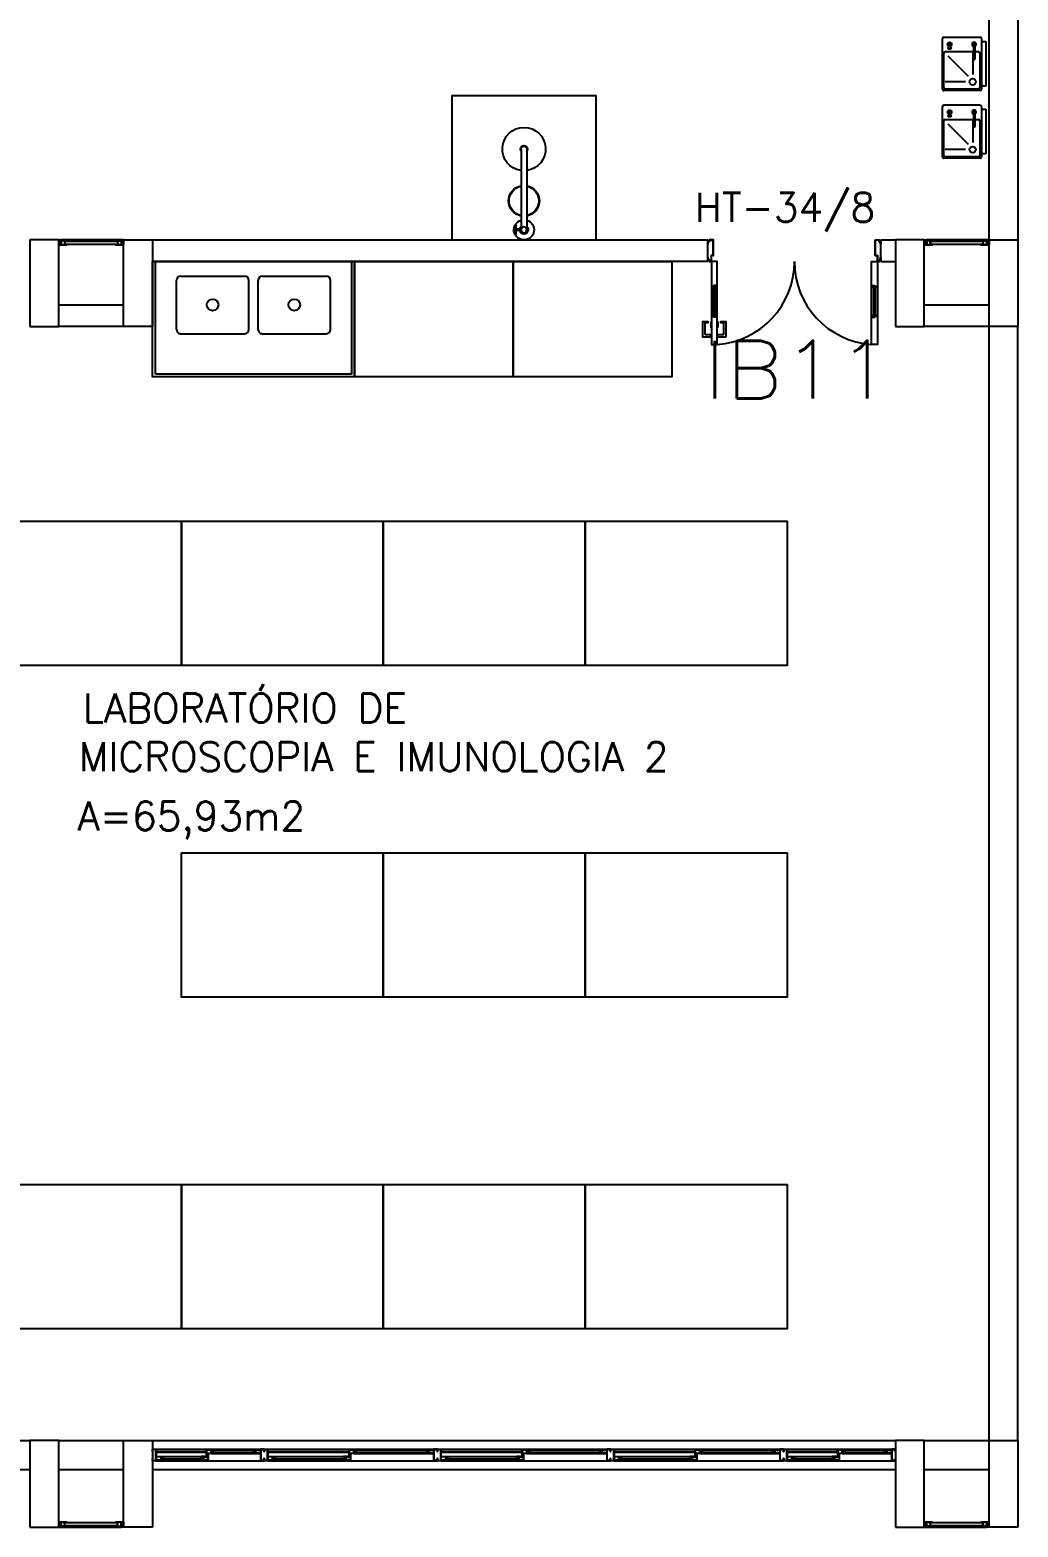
# Model space of a CAD drawing. Header units: millimetres. Extents: x 2128 to 2646, y 1972 to 2207.
# Drawn here: x 2488.21 to 2495.06, y 2093.32 to 2103.7 of the extents above; entities that cross this region are included whole.
import ezdxf

# ---------------------------------------------------------------- set-up
doc = ezdxf.new("R2010")
doc.units = ezdxf.units.MM
for name, color, linetype in [('A-WC', 2, 'Continuous'), ('AR-ALV', 2, 'Continuous'), ('AR-BANCADAS', 1, 'Continuous'), ('AR-CHUVEIRO', 1, 'Continuous'), ('AR-ESQ', 1, 'Continuous'), ('AR-ESTC', 3, 'Continuous'), ('AR-LAY-OUT-EQUIPAMENTOS', 1, 'Continuous'), ('AR-PEITORIL', 1, 'Continuous'), ('AR-TXTCONG', 2, 'Continuous'), ('AR-WC', 7, 'Continuous'), ('BC- VISTA', 1, 'Continuous'), ('BC-CUBA', 1, 'Continuous'), ('COZ1', 1, 'Continuous'), ('coz2', 1, 'Continuous'), ('DT-ESQ-BAGUETE-C', 1, 'Continuous'), ('DT-ESQ-BAGUETE-V', 1, 'Continuous'), ('DT-ESQ-CHAPA DOBRADA-V', 1, 'Continuous'), ('DT-ESQ-PERFIL CADEIRA-C', 2, 'Continuous'), ('DT-ESQ-PERFIL CADEIRA-V', 2, 'Continuous'), ('DT-ESQ-PERFIL U SIMPLES-C', 2, 'Continuous'), ('DT-ESQ-PERFIL U-C', 2, 'Continuous'), ('DT-ESQ-PERFIL U-V', 1, 'Continuous'), ('DT-ESQ-VENEZIANA-C', 1, 'Continuous'), ('DT-ESQ-VENEZIANA-V', 1, 'Continuous'), ('DT-ESQ-VIDRO-C', 2, 'Continuous'), ('DT-TXTMOD', 1, 'Continuous'), ('ENDEREÇO', 2, 'Continuous'), ('maçaneta', 1, 'Continuous'), ('mov', 1, 'Continuous'), ('PM-PERFIL U-C', 2, 'Continuous'), ('PM-VIDRO', 2, 'Continuous'), ('pm1', 2, 'Continuous'), ('pm2', 2, 'Continuous'), ('TEXTO', 2, 'Continuous'), ('Área', 2, 'Continuous')]:
    doc.layers.add(name, color=color, linetype=linetype)
doc.styles.add('S10', font='simplex.shx', dxfattribs={"height": 0.1})
doc.styles.add('S16', font='simplex.shx', dxfattribs={"width": 1.1, "height": 0.16})
doc.styles.add('UNB-100', font='simplex.shx', dxfattribs={"height": 0.2})
doc.styles.add('UNB1-100', font='simplex.shx', dxfattribs={"height": 0.2})

# ---------------------------------------------------------------- blocks, each defined once
blk = doc.blocks.new('BBDR-01P')
at = {"layer": 'COZ1'}
for p, q in [((-0.155, 0), (0.155, 0)), ((-0.155, -0.03), (-0.155, 0)), ((0.155, 0), (0.155, -0.03)), ((-0.185, -0.29), (-0.185, -0.04)), ((-0.175, -0.03), (-0.155, -0.03)), ((0.155, -0.03), (0.175, -0.03)), ((0.185, -0.04), (0.185, -0.29)), ((0.175, -0.3), (-0.175, -0.3))]:
    blk.add_line(p, q, dxfattribs=at)
for centre, start, end in [((-0.175, -0.04), 90, 180), ((0.175, -0.04), 0, 90), ((-0.175, -0.29), 180, 270), ((0.175, -0.29), 270, 0)]:
    blk.add_arc(centre, 0.01, start, end, dxfattribs=at)
at = {"layer": 'coz2'}
for p, q in [((-0.155, -0.03), (0.155, -0.03)), ((-0.135, -0.075), (-0.035, -0.075)), ((-0.135, -0.085), (-0.035, -0.085)), ((-0.085, -0.075), (-0.085, -0.05)), ((-0.085, -0.28), (-0.085, -0.085)), ((-0.075, -0.04), (0.165, -0.04)), ((-0.075, -0.09), (0.075, -0.09)), ((0.175, -0.05), (0.175, -0.28)), ((-0.055, -0.263), (0.086, -0.122)), ((0.125, -0.14), (0.125, -0.28)), ((-0.122, -0.246), (-0.106, -0.24)), ((-0.106, -0.26), (-0.122, -0.254)), ((-0.105, -0.259), (-0.105, -0.241)), ((0.165, -0.29), (-0.075, -0.29))]:
    blk.add_line(p, q, dxfattribs=at)
for centre, radius in [((0.125, -0.09), 0.0223), ((-0.135, -0.25), 0.0142), ((-0.135, -0.25), 0.00596)]:
    blk.add_circle(centre, radius, dxfattribs=at)
for centre, radius, start, end in [((-0.135, -0.08), 0.0147, 19.9134, 340.0866), ((-0.135, -0.08), 0.00499, 90, 270), ((-0.075, -0.05), 0.01, 90, 180), ((-0.035, -0.08), 0.005, 270, 90), ((0.165, -0.05), 0.01, 0, 90), ((-0.106, -0.241), 0.001, 0, 108.4349), ((-0.106, -0.259), 0.001, 251.5651, 360), ((-0.075, -0.28), 0.01, 180, 270), ((0.165, -0.28), 0.01, 270, 0)]:
    blk.add_arc(centre, radius, start, end, dxfattribs=at)
blk = doc.blocks.new('BCP08')
at = {"layer": 'BC- VISTA'}
blk.add_lwpolyline([(0.8, 0), (0.8, -1.1), (0, -1.1), (0, 0)], close=True, dxfattribs=at)
blk = doc.blocks.new('CUBAbnc-01P')
at = {"layer": 'COZ1'}
for p, q in [((-0.22, -0.1005), (0.22, -0.1005)), ((-0.25, -0.4705), (-0.25, -0.1305)), ((0.25, -0.4705), (0.25, -0.1305)), ((-0.22, -0.5005), (0.22, -0.5005))]:
    blk.add_line(p, q, dxfattribs=at)
blk.add_circle((0, -0.3005), 0.04, dxfattribs=at)
for centre, start, end in [((-0.22, -0.1305), 90, 180), ((0.22, -0.1305), 0, 90), ((-0.22, -0.4705), 180, 270), ((0.22, -0.4705), 270, 0)]:
    blk.add_arc(centre, 0.03, start, end, dxfattribs=at)
blk = doc.blocks.new('BCP03')
at = {"layer": 'BC- VISTA'}
for p, q in [((0, -0.02), (0.78, -0.02)), ((0.78, -0.02), (0.78, -1.38)), ((0.78, -1.38), (0, -1.38))]:
    blk.add_line(p, q, dxfattribs=at)
blk.add_lwpolyline([(0.8, 0), (0.8, -1.4), (0, -1.4), (0, 0)], close=True, dxfattribs=at)
at = {"layer": 'BC-CUBA', "rotation": 90}
for p in [(0, -0.417), (0, -0.983)]:
    blk.add_blockref('CUBAbnc-01P', p, dxfattribs=at)
blk = doc.blocks.new('BOX')
at = {"color": 1}
for p, q in [((-0.057, -0.14), (-0.057, -0.2)), ((-0.053, -0.14), (-0.053, -0.2)), ((-0.03, -0.165), (-0.053, -0.165)), ((-0.03, -0.175), (-0.053, -0.175)), ((-0.02, -0.73), (-0.02, -0.192)), ((0.02, -0.73), (0.02, -0.192))]:
    blk.add_line(p, q, dxfattribs=at)
blk.add_circle((0, -0.17), 0.02, dxfattribs=at)
for centre, radius, start, end in [((0, -0.17), 0.0699, 286.6348, 253.3652), ((-0.055, -0.14), 0.002, 0, 180), ((-0.055, -0.2), 0.002, 180, 0), ((0, -0.17), 0.03, 311.8103, 228.1897), ((0, -0.371), 0.107, 100.7532, 259.2468), ((0, -0.371), 0.103, 100.7532, 259.2468), ((0, -0.371), 0.103, 280.7532, 79.2468), ((0, -0.371), 0.107, 280.7532, 79.2468), ((0, -0.73), 0.15, 97.6623, 82.3377), ((0, -0.73), 0.025, 143.1301, 36.8699), ((0, -0.73), 0.02, 180, 0)]:
    blk.add_arc(centre, radius, start, end, dxfattribs=at)
blk = doc.blocks.new('chuvemerg-p')
at = {"layer": 'A-WC', "xscale": 4.000000000000012, "yscale": 4.000000000000012, "zscale": 4.000000000000012, "rotation": 315.0000000000003}
blk.add_blockref('BOX', (0, 0), dxfattribs=at)
blk = doc.blocks.new('chuveiro-emerg')
at = {"layer": 'AR-LAY-OUT-EQUIPAMENTOS'}
blk.add_lwpolyline([(0, 0.5), (1, 0.5), (1, -0.5), (0, -0.5)], close=True, dxfattribs=at)
at = {"layer": 'AR-LAY-OUT-EQUIPAMENTOS', "xscale": 0.250000000000002, "yscale": 0.250000000000002, "zscale": 0.250000000000002, "rotation": 135}
blk.add_blockref('chuvemerg-p', (-0.1, 0), dxfattribs=at)
blk = doc.blocks.new('BCL15')
at = {"layer": 'BC- VISTA'}
blk.add_lwpolyline([(1, 0), (1, -1.4), (0, -1.4), (0, 0)], close=True, dxfattribs=at)
blk = doc.blocks.new('EF40-P')
at = {"layer": 'DT-ESQ-BAGUETE-C', "ltscale": 0.1}
for points in [[(0.422, -0.08), (0.409, -0.08), (0.409, -0.079), (0.422, -0.079, 0.414214), (0.422, -0.078), (0.422, -0.067, 0.414214), (0.422, -0.067), (0.409, -0.067), (0.409, -0.065), (0.422, -0.065, -0.414214), (0.424, -0.067), (0.424, -0.079, -0.414214)], [(0.702, -0.08), (0.715, -0.08), (0.715, -0.079), (0.702, -0.079, -0.414214), (0.702, -0.078), (0.702, -0.067, -0.414214), (0.702, -0.067), (0.715, -0.067), (0.715, -0.065), (0.702, -0.065, 0.414214), (0.7, -0.067), (0.7, -0.079, 0.414214)], [(1.41, -0.08), (1.396, -0.08), (1.396, -0.079), (1.409, -0.079, 0.414214), (1.41, -0.078), (1.41, -0.067, 0.414214), (1.409, -0.067), (1.396, -0.067), (1.396, -0.065), (1.41, -0.065, -0.414214), (1.411, -0.067), (1.411, -0.079, -0.414214)], [(1.901, -0.08), (1.915, -0.08), (1.915, -0.079), (1.902, -0.079, -0.414214), (1.901, -0.078), (1.901, -0.067, -0.414214), (1.902, -0.067), (1.915, -0.067), (1.915, -0.065), (1.901, -0.065, 0.414214), (1.9, -0.067), (1.9, -0.079, 0.414214)], [(2.61, -0.08), (2.596, -0.08), (2.596, -0.079), (2.609, -0.079, 0.414214), (2.61, -0.078), (2.61, -0.067, 0.414214), (2.609, -0.067), (2.596, -0.067), (2.596, -0.065), (2.61, -0.065, -0.414214), (2.611, -0.067), (2.611, -0.079, -0.414214)], [(3.101, -0.08), (3.115, -0.08), (3.115, -0.079), (3.102, -0.079, -0.414214), (3.101, -0.078), (3.101, -0.067, -0.414214), (3.102, -0.067), (3.115, -0.067), (3.115, -0.065), (3.101, -0.065, 0.414214), (3.1, -0.067), (3.1, -0.079, 0.414214)], [(3.81, -0.08), (3.796, -0.08), (3.796, -0.079), (3.809, -0.079, 0.414214), (3.81, -0.078), (3.81, -0.067, 0.414214), (3.809, -0.067), (3.796, -0.067), (3.796, -0.065), (3.81, -0.065, -0.414214), (3.811, -0.067), (3.811, -0.079, -0.414214)], [(4.301, -0.08), (4.315, -0.08), (4.315, -0.079), (4.302, -0.079, -0.414214), (4.301, -0.078), (4.301, -0.067, -0.414214), (4.302, -0.067), (4.315, -0.067), (4.315, -0.065), (4.301, -0.065, 0.414214), (4.3, -0.067), (4.3, -0.079, 0.414214)], [(4.797, -0.08), (4.784, -0.08), (4.784, -0.079), (4.797, -0.079, 0.414214), (4.797, -0.078), (4.797, -0.067, 0.414214), (4.797, -0.067), (4.784, -0.067), (4.784, -0.065), (4.797, -0.065, -0.414214), (4.799, -0.067), (4.799, -0.079, -0.414214)], [(5.076, -0.08), (5.09, -0.08), (5.09, -0.079), (5.077, -0.079, -0.414214), (5.076, -0.078), (5.076, -0.067, -0.414214), (5.077, -0.067), (5.09, -0.067), (5.09, -0.065), (5.076, -0.065, 0.414214), (5.075, -0.067), (5.075, -0.079, 0.414214)], [(0.073, -0.125), (0.06, -0.125), (0.06, -0.124), (0.073, -0.124, 0.414214), (0.073, -0.123), (0.073, -0.112, 0.414214), (0.073, -0.112), (0.06, -0.112), (0.06, -0.11), (0.073, -0.11, -0.414214), (0.075, -0.112), (0.075, -0.124, -0.414214)], [(0.339, -0.125), (0.352, -0.125), (0.352, -0.124), (0.34, -0.124, -0.414214), (0.339, -0.123), (0.339, -0.112, -0.414214), (0.34, -0.112), (0.352, -0.112), (0.352, -0.11), (0.339, -0.11, 0.414214), (0.337, -0.112), (0.337, -0.124, 0.414214)], [(0.848, -0.125), (0.835, -0.125), (0.835, -0.124), (0.848, -0.124, 0.414214), (0.848, -0.123), (0.848, -0.112, 0.414214), (0.848, -0.112), (0.835, -0.112), (0.835, -0.11), (0.848, -0.11, -0.414214), (0.85, -0.112), (0.85, -0.124, -0.414214)], [(1.326, -0.125), (1.34, -0.125), (1.34, -0.124), (1.327, -0.124, -0.414214), (1.326, -0.123), (1.326, -0.112, -0.414214), (1.327, -0.112), (1.34, -0.112), (1.34, -0.11), (1.326, -0.11, 0.414214), (1.325, -0.112), (1.325, -0.124, 0.414214)], [(2.048, -0.125), (2.035, -0.125), (2.035, -0.124), (2.048, -0.124, 0.414214), (2.048, -0.123), (2.048, -0.112, 0.414214), (2.048, -0.112), (2.035, -0.112), (2.035, -0.11), (2.048, -0.11, -0.414214), (2.05, -0.112), (2.05, -0.124, -0.414214)], [(2.526, -0.125), (2.54, -0.125), (2.54, -0.124), (2.527, -0.124, -0.414214), (2.526, -0.123), (2.526, -0.112, -0.414214), (2.527, -0.112), (2.54, -0.112), (2.54, -0.11), (2.526, -0.11, 0.414214), (2.525, -0.112), (2.525, -0.124, 0.414214)], [(3.248, -0.125), (3.235, -0.125), (3.235, -0.124), (3.248, -0.124, 0.414214), (3.248, -0.123), (3.248, -0.112, 0.414214), (3.248, -0.112), (3.235, -0.112), (3.235, -0.11), (3.248, -0.11, -0.414214), (3.25, -0.112), (3.25, -0.124, -0.414214)], [(3.726, -0.125), (3.74, -0.125), (3.74, -0.124), (3.727, -0.124, -0.414214), (3.726, -0.123), (3.726, -0.112, -0.414214), (3.727, -0.112), (3.74, -0.112), (3.74, -0.11), (3.726, -0.11, 0.414214), (3.725, -0.112), (3.725, -0.124, 0.414214)], [(4.448, -0.125), (4.435, -0.125), (4.435, -0.124), (4.448, -0.124, 0.414214), (4.448, -0.123), (4.448, -0.112, 0.414214), (4.448, -0.112), (4.435, -0.112), (4.435, -0.11), (4.448, -0.11, -0.414214), (4.45, -0.112), (4.45, -0.124, -0.414214)], [(4.714, -0.125), (4.727, -0.125), (4.727, -0.124), (4.714, -0.124, -0.414214), (4.714, -0.123), (4.714, -0.112, -0.414214), (4.714, -0.112), (4.727, -0.112), (4.727, -0.11), (4.714, -0.11, 0.414214), (4.712, -0.112), (4.712, -0.124, 0.414214)]]:
    blk.add_lwpolyline(points, format="xyb", close=True, dxfattribs=at)
at = {"layer": 'DT-ESQ-BAGUETE-V', "ltscale": 0.1}
for p, q in [((0.422, -0.065), (0.702, -0.065)), ((1.41, -0.065), (1.901, -0.065)), ((2.61, -0.065), (3.101, -0.065)), ((3.81, -0.065), (4.301, -0.065)), ((4.797, -0.065), (5.076, -0.065)), ((0.073, -0.11), (0.339, -0.11)), ((0.848, -0.11), (1.326, -0.11)), ((2.048, -0.11), (2.526, -0.11)), ((3.248, -0.11), (3.726, -0.11)), ((4.448, -0.11), (4.714, -0.11))]:
    blk.add_line(p, q, dxfattribs=at)
at = {"layer": 'DT-ESQ-CHAPA DOBRADA-V', "ltscale": 0.1}
for p, q in [((0.025, -0.077), (0.374, -0.077)), ((0.025, -0.08), (0.374, -0.08)), ((0.8, -0.077), (1.361, -0.077)), ((0.8, -0.08), (1.361, -0.08)), ((2, -0.077), (2.561, -0.077)), ((2, -0.08), (2.561, -0.08)), ((3.2, -0.077), (3.761, -0.077)), ((3.2, -0.08), (3.761, -0.08)), ((4.4, -0.077), (4.749, -0.077)), ((4.4, -0.08), (4.749, -0.08))]:
    blk.add_line(p, q, dxfattribs=at)
at = {"layer": 'DT-ESQ-PERFIL CADEIRA-C', "ltscale": 0.1}
for p, q in [((0.376, -0.088), (0.422, -0.088)), ((0.75, -0.088), (0.702, -0.088)), ((1.363, -0.088), (1.41, -0.088)), ((1.95, -0.088), (1.901, -0.088)), ((2.563, -0.088), (2.61, -0.088)), ((3.15, -0.088), (3.101, -0.088)), ((3.763, -0.088), (3.81, -0.088)), ((4.35, -0.088), (4.301, -0.088)), ((4.751, -0.088), (4.797, -0.088)), ((5.125, -0.088), (5.076, -0.088)), ((0.025, -0.134), (0.073, -0.134)), ((0.385, -0.134), (0.339, -0.134)), ((0.8, -0.134), (0.848, -0.134)), ((1.373, -0.134), (1.326, -0.134)), ((2, -0.134), (2.048, -0.134)), ((2.573, -0.134), (2.526, -0.134)), ((3.2, -0.134), (3.248, -0.134)), ((3.773, -0.134), (3.726, -0.134)), ((4.4, -0.134), (4.448, -0.134)), ((4.76, -0.134), (4.714, -0.134))]:
    blk.add_line(p, q, dxfattribs=at)
for points in [[(0.422, -0.087, -1), (0.422, -0.09), (0.376, -0.09, -0.414214), (0.374, -0.088), (0.374, -0.067, -0.414214), (0.376, -0.065), (0.407, -0.065, -0.414214), (0.409, -0.067), (0.409, -0.087)], [(0.409, -0.088, -0.198913), (0.408, -0.088, -0.198913), (0.407, -0.087), (0.407, -0.067, 0.414214), (0.407, -0.067), (0.376, -0.067, 0.414214), (0.375, -0.067), (0.375, -0.088, 0.414214), (0.376, -0.088)], [(0.702, -0.09), (0.75, -0.09), (0.75, -0.088), (0.715, -0.088, 0.198912), (0.716, -0.088, 0.198913), (0.716, -0.087), (0.716, -0.067, -0.414214), (0.717, -0.067), (0.75, -0.067), (0.75, -0.065), (0.716, -0.065, 0.414214), (0.715, -0.067), (0.715, -0.079), (0.715, -0.08), (0.715, -0.087), (0.702, -0.087, 1)], [(1.41, -0.087, -1), (1.41, -0.09), (1.363, -0.09, -0.414214), (1.361, -0.088), (1.361, -0.067, -0.414214), (1.363, -0.065), (1.395, -0.065, -0.414214), (1.396, -0.067), (1.396, -0.087)], [(1.396, -0.088, -0.198913), (1.395, -0.088, -0.198913), (1.395, -0.087), (1.395, -0.067, 0.414214), (1.394, -0.067), (1.363, -0.067, 0.414214), (1.363, -0.067), (1.363, -0.088, 0.414214), (1.363, -0.088)], [(1.901, -0.09), (1.95, -0.09), (1.95, -0.088), (1.915, -0.088, 0.198912), (1.916, -0.088, 0.198913), (1.916, -0.087), (1.916, -0.067, -0.414214), (1.917, -0.067), (1.95, -0.067), (1.95, -0.065), (1.916, -0.065, 0.414214), (1.915, -0.067), (1.915, -0.079), (1.915, -0.08), (1.915, -0.087), (1.901, -0.087, 1)], [(2.61, -0.087, -1), (2.61, -0.09), (2.563, -0.09, -0.414214), (2.561, -0.088), (2.561, -0.067, -0.414214), (2.563, -0.065), (2.595, -0.065, -0.414214), (2.596, -0.067), (2.596, -0.087)], [(2.596, -0.088, -0.198913), (2.595, -0.088, -0.198913), (2.595, -0.087), (2.595, -0.067, 0.414214), (2.594, -0.067), (2.563, -0.067, 0.414214), (2.563, -0.067), (2.563, -0.088, 0.414214), (2.563, -0.088)], [(3.101, -0.09), (3.15, -0.09), (3.15, -0.088), (3.115, -0.088, 0.198912), (3.116, -0.088, 0.198913), (3.116, -0.087), (3.116, -0.067, -0.414214), (3.117, -0.067), (3.15, -0.067), (3.15, -0.065), (3.116, -0.065, 0.414214), (3.115, -0.067), (3.115, -0.079), (3.115, -0.08), (3.115, -0.087), (3.101, -0.087, 1)], [(3.81, -0.087, -1), (3.81, -0.09), (3.763, -0.09, -0.414214), (3.761, -0.088), (3.761, -0.067, -0.414214), (3.763, -0.065), (3.795, -0.065, -0.414214), (3.796, -0.067), (3.796, -0.087)], [(3.796, -0.088, -0.198913), (3.795, -0.088, -0.198913), (3.795, -0.087), (3.795, -0.067, 0.414214), (3.794, -0.067), (3.763, -0.067, 0.414214), (3.763, -0.067), (3.763, -0.088, 0.414214), (3.763, -0.088)], [(4.301, -0.09), (4.35, -0.09), (4.35, -0.088), (4.315, -0.088, 0.198912), (4.316, -0.088, 0.198913), (4.316, -0.087), (4.316, -0.067, -0.414214), (4.317, -0.067), (4.35, -0.067), (4.35, -0.065), (4.316, -0.065, 0.414214), (4.315, -0.067), (4.315, -0.079), (4.315, -0.08), (4.315, -0.087), (4.301, -0.087, 1)], [(4.797, -0.087, -1), (4.797, -0.09), (4.751, -0.09, -0.414214), (4.749, -0.088), (4.749, -0.067, -0.414214), (4.751, -0.065), (4.782, -0.065, -0.414214), (4.784, -0.067), (4.784, -0.087)], [(4.784, -0.088, -0.198913), (4.783, -0.088, -0.198913), (4.782, -0.087), (4.782, -0.067, 0.414214), (4.782, -0.067), (4.751, -0.067, 0.414214), (4.75, -0.067), (4.75, -0.088, 0.414214), (4.751, -0.088)], [(5.076, -0.09), (5.125, -0.09), (5.125, -0.088), (5.09, -0.088, 0.198912), (5.091, -0.088, 0.198913), (5.091, -0.087), (5.091, -0.067, -0.414214), (5.092, -0.067), (5.125, -0.067), (5.125, -0.065), (5.091, -0.065, 0.414214), (5.09, -0.067), (5.09, -0.079), (5.09, -0.08), (5.09, -0.087), (5.076, -0.087, 1)], [(0.073, -0.135), (0.025, -0.135), (0.025, -0.134), (0.06, -0.134, -0.198912), (0.059, -0.133, -0.198913), (0.059, -0.132), (0.059, -0.112, 0.414214), (0.058, -0.112), (0.025, -0.112), (0.025, -0.11), (0.059, -0.11, -0.414214), (0.06, -0.112), (0.06, -0.124), (0.06, -0.125), (0.06, -0.132), (0.073, -0.132, -1)], [(0.339, -0.132, 1), (0.339, -0.135), (0.385, -0.135, 0.414214), (0.387, -0.133), (0.387, -0.112, 0.414214), (0.385, -0.11), (0.354, -0.11, 0.414214), (0.352, -0.112), (0.352, -0.132)], [(0.352, -0.134, 0.198913), (0.354, -0.133, 0.198913), (0.354, -0.132), (0.354, -0.112, -0.414214), (0.354, -0.112), (0.385, -0.112, -0.414214), (0.386, -0.112), (0.386, -0.133, -0.414214), (0.385, -0.134)], [(0.848, -0.135), (0.8, -0.135), (0.8, -0.134), (0.835, -0.134, -0.198912), (0.834, -0.133, -0.198913), (0.833, -0.132), (0.833, -0.112, 0.414214), (0.833, -0.112), (0.8, -0.112), (0.8, -0.11), (0.833, -0.11, -0.414214), (0.835, -0.112), (0.835, -0.124), (0.835, -0.125), (0.835, -0.132), (0.848, -0.132, -1)], [(1.326, -0.132, 1), (1.326, -0.135), (1.373, -0.135, 0.414214), (1.375, -0.133), (1.375, -0.112, 0.414214), (1.373, -0.11), (1.341, -0.11, 0.414214), (1.34, -0.112), (1.34, -0.132)], [(1.34, -0.134, 0.198913), (1.341, -0.133, 0.198913), (1.341, -0.132), (1.341, -0.112, -0.414214), (1.342, -0.112), (1.373, -0.112, -0.414214), (1.373, -0.112), (1.373, -0.133, -0.414214), (1.373, -0.134)], [(2.048, -0.135), (2, -0.135), (2, -0.134), (2.035, -0.134, -0.198912), (2.034, -0.133, -0.198913), (2.033, -0.132), (2.033, -0.112, 0.414214), (2.033, -0.112), (2, -0.112), (2, -0.11), (2.033, -0.11, -0.414214), (2.035, -0.112), (2.035, -0.124), (2.035, -0.125), (2.035, -0.132), (2.048, -0.132, -1)], [(2.526, -0.132, 1), (2.526, -0.135), (2.573, -0.135, 0.414214), (2.575, -0.133), (2.575, -0.112, 0.414214), (2.573, -0.11), (2.541, -0.11, 0.414214), (2.54, -0.112), (2.54, -0.132)], [(2.54, -0.134, 0.198913), (2.541, -0.133, 0.198913), (2.541, -0.132), (2.541, -0.112, -0.414214), (2.542, -0.112), (2.573, -0.112, -0.414214), (2.573, -0.112), (2.573, -0.133, -0.414214), (2.573, -0.134)], [(3.248, -0.135), (3.2, -0.135), (3.2, -0.134), (3.235, -0.134, -0.198912), (3.234, -0.133, -0.198913), (3.233, -0.132), (3.233, -0.112, 0.414214), (3.233, -0.112), (3.2, -0.112), (3.2, -0.11), (3.233, -0.11, -0.414214), (3.235, -0.112), (3.235, -0.124), (3.235, -0.125), (3.235, -0.132), (3.248, -0.132, -1)], [(3.726, -0.132, 1), (3.726, -0.135), (3.773, -0.135, 0.414214), (3.775, -0.133), (3.775, -0.112, 0.414214), (3.773, -0.11), (3.741, -0.11, 0.414214), (3.74, -0.112), (3.74, -0.132)], [(3.74, -0.134, 0.198913), (3.741, -0.133, 0.198913), (3.741, -0.132), (3.741, -0.112, -0.414214), (3.742, -0.112), (3.773, -0.112, -0.414214), (3.773, -0.112), (3.773, -0.133, -0.414214), (3.773, -0.134)], [(4.448, -0.135), (4.4, -0.135), (4.4, -0.134), (4.435, -0.134, -0.198912), (4.434, -0.133, -0.198913), (4.433, -0.132), (4.433, -0.112, 0.414214), (4.433, -0.112), (4.4, -0.112), (4.4, -0.11), (4.433, -0.11, -0.414214), (4.435, -0.112), (4.435, -0.124), (4.435, -0.125), (4.435, -0.132), (4.448, -0.132, -1)], [(4.714, -0.132, 1), (4.714, -0.135), (4.76, -0.135, 0.414214), (4.762, -0.133), (4.762, -0.112, 0.414214), (4.76, -0.11), (4.729, -0.11, 0.414214), (4.727, -0.112), (4.727, -0.132)], [(4.727, -0.134, 0.198913), (4.729, -0.133, 0.198913), (4.729, -0.132), (4.729, -0.112, -0.414214), (4.729, -0.112), (4.76, -0.112, -0.414214), (4.761, -0.112), (4.761, -0.133, -0.414214), (4.76, -0.134)]]:
    blk.add_lwpolyline(points, format="xyb", close=True, dxfattribs=at)
at = {"layer": 'DT-ESQ-PERFIL CADEIRA-V', "ltscale": 0.1}
for p, q in [((0.407, -0.09), (0.702, -0.09)), ((1.395, -0.09), (1.901, -0.09)), ((2.595, -0.09), (3.101, -0.09)), ((3.795, -0.09), (4.301, -0.09)), ((4.782, -0.09), (5.076, -0.09)), ((0.073, -0.135), (0.339, -0.135)), ((0.848, -0.135), (1.326, -0.135)), ((2.048, -0.135), (2.526, -0.135)), ((3.248, -0.135), (3.726, -0.135)), ((4.448, -0.135), (4.714, -0.135))]:
    blk.add_line(p, q, dxfattribs=at)
at = {"layer": 'DT-ESQ-PERFIL U SIMPLES-C', "ltscale": 0.1}
for points in [[(0.376, -0.102), (0.384, -0.102), (0.384, -0.1), (0.376, -0.1, -0.414214), (0.375, -0.1), (0.375, -0.092, -0.414214), (0.376, -0.091), (0.384, -0.091), (0.384, -0.09), (0.376, -0.09, 0.414214), (0.374, -0.092), (0.374, -0.1, 0.414214)], [(0.385, -0.098), (0.377, -0.098), (0.377, -0.1), (0.385, -0.1, -0.414214), (0.386, -0.1), (0.386, -0.108, -0.414214), (0.385, -0.109), (0.377, -0.109), (0.377, -0.11), (0.385, -0.11, 0.414214), (0.387, -0.108), (0.387, -0.1, 0.414214)], [(1.363, -0.102), (1.371, -0.102), (1.371, -0.1), (1.363, -0.1, -0.414214), (1.363, -0.1), (1.363, -0.092, -0.414214), (1.363, -0.091), (1.371, -0.091), (1.371, -0.09), (1.363, -0.09, 0.414214), (1.361, -0.092), (1.361, -0.1, 0.414214)], [(1.373, -0.098), (1.365, -0.098), (1.365, -0.1), (1.373, -0.1, -0.414214), (1.373, -0.1), (1.373, -0.108, -0.414214), (1.373, -0.109), (1.365, -0.109), (1.365, -0.11), (1.373, -0.11, 0.414214), (1.375, -0.108), (1.375, -0.1, 0.414214)], [(2.563, -0.102), (2.571, -0.102), (2.571, -0.1), (2.563, -0.1, -0.414214), (2.563, -0.1), (2.563, -0.092, -0.414214), (2.563, -0.091), (2.571, -0.091), (2.571, -0.09), (2.563, -0.09, 0.414214), (2.561, -0.092), (2.561, -0.1, 0.414214)], [(2.573, -0.098), (2.565, -0.098), (2.565, -0.1), (2.573, -0.1, -0.414214), (2.573, -0.1), (2.573, -0.108, -0.414214), (2.573, -0.109), (2.565, -0.109), (2.565, -0.11), (2.573, -0.11, 0.414214), (2.575, -0.108), (2.575, -0.1, 0.414214)], [(3.763, -0.102), (3.771, -0.102), (3.771, -0.1), (3.763, -0.1, -0.414214), (3.763, -0.1), (3.763, -0.092, -0.414214), (3.763, -0.091), (3.771, -0.091), (3.771, -0.09), (3.763, -0.09, 0.414214), (3.761, -0.092), (3.761, -0.1, 0.414214)], [(3.773, -0.098), (3.765, -0.098), (3.765, -0.1), (3.773, -0.1, -0.414214), (3.773, -0.1), (3.773, -0.108, -0.414214), (3.773, -0.109), (3.765, -0.109), (3.765, -0.11), (3.773, -0.11, 0.414214), (3.775, -0.108), (3.775, -0.1, 0.414214)], [(4.751, -0.102), (4.759, -0.102), (4.759, -0.1), (4.751, -0.1, -0.414214), (4.75, -0.1), (4.75, -0.092, -0.414214), (4.751, -0.091), (4.759, -0.091), (4.759, -0.09), (4.751, -0.09, 0.414214), (4.749, -0.092), (4.749, -0.1, 0.414214)], [(4.76, -0.098), (4.752, -0.098), (4.752, -0.1), (4.76, -0.1, -0.414214), (4.761, -0.1), (4.761, -0.108, -0.414214), (4.76, -0.109), (4.752, -0.109), (4.752, -0.11), (4.76, -0.11, 0.414214), (4.762, -0.108), (4.762, -0.1, 0.414214)]]:
    blk.add_lwpolyline(points, format="xyb", close=True, dxfattribs=at)
at = {"layer": 'DT-ESQ-PERFIL U-C', "ltscale": 0.1}
for points in [[(0, -0.062, -0.414214), (0.001, -0.06), (0.023, -0.06, -0.414214), (0.025, -0.062), (0.025, -0.139, -0.414214), (0.023, -0.14), (0.001, -0.14, -0.414214), (0, -0.139), (0, -0.125), (0.001, -0.125), (0.001, -0.138, 0.414214), (0.002, -0.139), (0.023, -0.139, 0.414214), (0.023, -0.138), (0.023, -0.062, 0.414214), (0.023, -0.062), (0.002, -0.062, 0.414214), (0.001, -0.062), (0.001, -0.075), (0, -0.075)], [(0.775, -0.062, 0.414214), (0.773, -0.06), (0.751, -0.06, 0.414214), (0.75, -0.062), (0.75, -0.139, 0.414214), (0.751, -0.14), (0.773, -0.14, 0.414214), (0.775, -0.139), (0.775, -0.125), (0.773, -0.125), (0.773, -0.138, -0.414214), (0.773, -0.139), (0.752, -0.139, -0.414214), (0.751, -0.138), (0.751, -0.062, -0.414214), (0.752, -0.062), (0.773, -0.062, -0.414214), (0.773, -0.062), (0.773, -0.075), (0.775, -0.075)], [(0.775, -0.062, -0.414214), (0.776, -0.06), (0.798, -0.06, -0.414214), (0.8, -0.062), (0.8, -0.139, -0.414214), (0.798, -0.14), (0.776, -0.14, -0.414214), (0.775, -0.139), (0.775, -0.125), (0.776, -0.125), (0.776, -0.138, 0.414214), (0.777, -0.139), (0.798, -0.139, 0.414214), (0.798, -0.138), (0.798, -0.062, 0.414214), (0.798, -0.062), (0.777, -0.062, 0.414214), (0.776, -0.062), (0.776, -0.075), (0.775, -0.075)], [(1.975, -0.062, 0.414214), (1.973, -0.06), (1.951, -0.06, 0.414214), (1.95, -0.062), (1.95, -0.139, 0.414214), (1.951, -0.14), (1.973, -0.14, 0.414214), (1.975, -0.139), (1.975, -0.125), (1.973, -0.125), (1.973, -0.138, -0.414214), (1.973, -0.139), (1.952, -0.139, -0.414214), (1.951, -0.138), (1.951, -0.062, -0.414214), (1.952, -0.062), (1.973, -0.062, -0.414214), (1.973, -0.062), (1.973, -0.075), (1.975, -0.075)], [(1.975, -0.062, -0.414214), (1.976, -0.06), (1.998, -0.06, -0.414214), (2, -0.062), (2, -0.139, -0.414214), (1.998, -0.14), (1.976, -0.14, -0.414214), (1.975, -0.139), (1.975, -0.125), (1.976, -0.125), (1.976, -0.138, 0.414214), (1.977, -0.139), (1.998, -0.139, 0.414214), (1.998, -0.138), (1.998, -0.062, 0.414214), (1.998, -0.062), (1.977, -0.062, 0.414214), (1.976, -0.062), (1.976, -0.075), (1.975, -0.075)], [(3.175, -0.062, 0.414214), (3.173, -0.06), (3.151, -0.06, 0.414214), (3.15, -0.062), (3.15, -0.139, 0.414214), (3.151, -0.14), (3.173, -0.14, 0.414214), (3.175, -0.139), (3.175, -0.125), (3.173, -0.125), (3.173, -0.138, -0.414214), (3.173, -0.139), (3.152, -0.139, -0.414214), (3.151, -0.138), (3.151, -0.062, -0.414214), (3.152, -0.062), (3.173, -0.062, -0.414214), (3.173, -0.062), (3.173, -0.075), (3.175, -0.075)], [(3.175, -0.062, -0.414214), (3.176, -0.06), (3.198, -0.06, -0.414214), (3.2, -0.062), (3.2, -0.139, -0.414214), (3.198, -0.14), (3.176, -0.14, -0.414214), (3.175, -0.139), (3.175, -0.125), (3.176, -0.125), (3.176, -0.138, 0.414214), (3.177, -0.139), (3.198, -0.139, 0.414214), (3.198, -0.138), (3.198, -0.062, 0.414214), (3.198, -0.062), (3.177, -0.062, 0.414214), (3.176, -0.062), (3.176, -0.075), (3.175, -0.075)], [(4.375, -0.062, 0.414214), (4.373, -0.06), (4.351, -0.06, 0.414214), (4.35, -0.062), (4.35, -0.139, 0.414214), (4.351, -0.14), (4.373, -0.14, 0.414214), (4.375, -0.139), (4.375, -0.125), (4.373, -0.125), (4.373, -0.138, -0.414214), (4.373, -0.139), (4.352, -0.139, -0.414214), (4.351, -0.138), (4.351, -0.062, -0.414214), (4.352, -0.062), (4.373, -0.062, -0.414214), (4.373, -0.062), (4.373, -0.075), (4.375, -0.075)], [(4.375, -0.062, -0.414214), (4.376, -0.06), (4.398, -0.06, -0.414214), (4.4, -0.062), (4.4, -0.139, -0.414214), (4.398, -0.14), (4.376, -0.14, -0.414214), (4.375, -0.139), (4.375, -0.125), (4.376, -0.125), (4.376, -0.138, 0.414214), (4.377, -0.139), (4.398, -0.139, 0.414214), (4.398, -0.138), (4.398, -0.062, 0.414214), (4.398, -0.062), (4.377, -0.062, 0.414214), (4.376, -0.062), (4.376, -0.075), (4.375, -0.075)], [(5.15, -0.062, 0.414214), (5.148, -0.06), (5.126, -0.06, 0.414214), (5.125, -0.062), (5.125, -0.139, 0.414214), (5.126, -0.14), (5.148, -0.14, 0.414214), (5.15, -0.139), (5.15, -0.125), (5.148, -0.125), (5.148, -0.138, -0.414214), (5.148, -0.139), (5.127, -0.139, -0.414214), (5.126, -0.138), (5.126, -0.062, -0.414214), (5.127, -0.062), (5.148, -0.062, -0.414214), (5.148, -0.062), (5.148, -0.075), (5.15, -0.075)]]:
    blk.add_lwpolyline(points, format="xyb", close=True, dxfattribs=at)
at = {"layer": 'DT-ESQ-PERFIL U-V', "ltscale": 0.1}
for p, q in [((0.023, -0.06), (0.751, -0.06)), ((0.798, -0.06), (1.951, -0.06)), ((1.998, -0.06), (3.151, -0.06)), ((3.198, -0.06), (4.351, -0.06)), ((4.398, -0.06), (5.126, -0.06)), ((0.023, -0.14), (0.751, -0.14)), ((0.798, -0.14), (1.951, -0.14)), ((1.998, -0.14), (3.151, -0.14)), ((3.198, -0.14), (4.351, -0.14)), ((4.398, -0.14), (5.126, -0.14))]:
    blk.add_line(p, q, dxfattribs=at)
at = {"layer": 'DT-ESQ-VIDRO-C', "ltscale": 0.1}
for points in [[(0.713, -0.085), (0.713, -0.082), (0.412, -0.082), (0.412, -0.085)], [(1.912, -0.085), (1.912, -0.082), (1.399, -0.082), (1.399, -0.085)], [(3.112, -0.085), (3.112, -0.082), (2.599, -0.082), (2.599, -0.085)], [(4.312, -0.085), (4.312, -0.082), (3.799, -0.082), (3.799, -0.085)], [(5.087, -0.085), (5.087, -0.082), (4.786, -0.082), (4.786, -0.085)], [(0.063, -0.13), (0.063, -0.127), (0.349, -0.127), (0.349, -0.13)], [(0.838, -0.13), (0.838, -0.127), (1.337, -0.127), (1.337, -0.13)], [(2.038, -0.13), (2.038, -0.127), (2.537, -0.127), (2.537, -0.13)], [(3.238, -0.13), (3.238, -0.127), (3.737, -0.127), (3.737, -0.13)], [(4.438, -0.13), (4.438, -0.127), (4.724, -0.127), (4.724, -0.13)]]:
    blk.add_lwpolyline(points, close=True, dxfattribs=at)
at = {"layer": 'DT-TXTMOD', "ltscale": 0.1, "style": 'S10', "flags": 3}
for tag, p in [('M01', (0.025, -0.28)), ('M02', (0.325, -0.28)), ('M03', (0.627, -0.28)), ('M04', (0.929, -0.28)), ('M05', (1.231, -0.28)), ('M06', (1.532, -0.28)), ('M07', (1.834, -0.28)), ('M08', (2.136, -0.28)), ('M09', (2.438, -0.28)), ('M10', (2.739, -0.28)), ('M11', (3.041, -0.28)), ('M12', (3.343, -0.28)), ('M13', (3.645, -0.28)), ('M14', (3.946, -0.28)), ('M15', (4.248, -0.28)), ('M16', (4.55, -0.28)), ('M17', (4.852, -0.28))]:
    blk.add_attdef(tag, p, '', height=0.1, dxfattribs=at)
blk = doc.blocks.new('EF01-P')
at = {"layer": 'DT-ESQ-BAGUETE-C', "ltscale": 0.1}
for points in [[(0.002, 0.035), (0.015, 0.035), (0.015, 0.033), (0.002, 0.033), (0.002, 0.005), (0.015, 0.005), (0.015, 0.004), (0.002, 0.004, -0.414214), (0, 0.005), (0, 0.033, -0.414214)], [(0.448, 0.035), (0.435, 0.035), (0.435, 0.033), (0.448, 0.033), (0.448, 0.005), (0.435, 0.005), (0.435, 0.004), (0.448, 0.004, 0.414214), (0.45, 0.005), (0.45, 0.033, 0.414214)]]:
    blk.add_lwpolyline(points, format="xyb", close=True, dxfattribs=at)
at = {"layer": 'DT-ESQ-PERFIL CADEIRA-C', "ltscale": 0.1}
for points in [[(0.01, 0.002), (0.01, 0.003), (0.002, 0.003, 1), (0.002, 0), (0.015, 0, 0.414214), (0.016, 0.002), (0.016, 0.033), (0.043, 0.033)], [(0.043, 0.006), (0.018, 0.006), (0.018, 0.016), (0.016, 0.016), (0.016, 0.006, 0.414214), (0.018, 0.005), (0.043, 0.005), (0.056, 0.005, 1), (0.056, 0.008), (0.043, 0.008), (0.043, 0.02), (0.043, 0.032), (0.056, 0.032, 1), (0.056, 0.035), (0.043, 0.035), (0.016, 0.035, 0.414214), (0.015, 0.033), (0.015, 0.002), (0.002, 0.002)], [(0.041, 0.02), (0.041, 0.032, -0.414214), (0.043, 0.033), (0.056, 0.033)], [(0.041, 0.02), (0.041, 0.008, 0.414214), (0.043, 0.006), (0.056, 0.006)], [(0.407, 0.006), (0.432, 0.006), (0.432, 0.016), (0.433, 0.016), (0.433, 0.006, -0.414214), (0.432, 0.005), (0.407, 0.005), (0.394, 0.005, -1), (0.394, 0.008), (0.407, 0.008), (0.407, 0.02), (0.407, 0.032), (0.394, 0.032, -1), (0.394, 0.035), (0.407, 0.035), (0.433, 0.035, -0.414214), (0.435, 0.033), (0.435, 0.002), (0.448, 0.002)], [(0.408, 0.02), (0.408, 0.032, 0.414214), (0.407, 0.033), (0.394, 0.033)], [(0.408, 0.02), (0.408, 0.008, -0.414214), (0.407, 0.006), (0.394, 0.006)], [(0.44, 0.002), (0.44, 0.003), (0.448, 0.003, -1), (0.448, 0), (0.435, 0, -0.414214), (0.433, 0.002), (0.433, 0.033), (0.407, 0.033)]]:
    blk.add_lwpolyline(points, format="xyb", dxfattribs=at)
at = {"layer": 'DT-ESQ-PERFIL CADEIRA-V', "ltscale": 0.1}
blk.add_line((0.015, 0), (0.435, 0), dxfattribs=at)
at = {"layer": 'DT-ESQ-VENEZIANA-C', "ltscale": 0.1}
for p, q in [((0.043, 0.011), (0.407, 0.011)), ((0.043, 0.009), (0.407, 0.009))]:
    blk.add_line(p, q, dxfattribs=at)
at = {"layer": 'DT-ESQ-VENEZIANA-V', "ltscale": 0.1}
blk.add_line((0.043, 0.031), (0.407, 0.031), dxfattribs=at)
blk = doc.blocks.new('EF01C-P')
at = {"layer": 'DT-ESQ-BAGUETE-C', "ltscale": 0.1}
for points in [[(0.002, 0.035), (0.015, 0.035), (0.015, 0.033), (0.002, 0.033), (0.002, 0.005), (0.015, 0.005), (0.015, 0.004), (0.002, 0.004, -0.414214), (0, 0.005), (0, 0.033, -0.414214)], [(0.448, 0.035), (0.435, 0.035), (0.435, 0.033), (0.448, 0.033), (0.448, 0.005), (0.435, 0.005), (0.435, 0.004), (0.448, 0.004, 0.414214), (0.45, 0.005), (0.45, 0.033, 0.414214)]]:
    blk.add_lwpolyline(points, format="xyb", close=True, dxfattribs=at)
at = {"layer": 'DT-ESQ-PERFIL CADEIRA-C', "ltscale": 0.1}
for points in [[(0.01, 0.002), (0.01, 0.003), (0.002, 0.003, 1), (0.002, 0), (0.015, 0, 0.414214), (0.016, 0.002), (0.016, 0.033), (0.043, 0.033)], [(0.043, 0.006), (0.018, 0.006), (0.018, 0.016), (0.016, 0.016), (0.016, 0.006, 0.414214), (0.018, 0.005), (0.043, 0.005), (0.056, 0.005, 1), (0.056, 0.008), (0.043, 0.008), (0.043, 0.02), (0.043, 0.032), (0.056, 0.032, 1), (0.056, 0.035), (0.043, 0.035), (0.016, 0.035, 0.414214), (0.015, 0.033), (0.015, 0.002), (0.002, 0.002)], [(0.041, 0.02), (0.041, 0.032, -0.414214), (0.043, 0.033), (0.056, 0.033)], [(0.041, 0.02), (0.041, 0.008, 0.414214), (0.043, 0.006), (0.056, 0.006)], [(0.407, 0.006), (0.432, 0.006), (0.432, 0.016), (0.433, 0.016), (0.433, 0.006, -0.414214), (0.432, 0.005), (0.407, 0.005), (0.394, 0.005, -1), (0.394, 0.008), (0.407, 0.008), (0.407, 0.02), (0.407, 0.032), (0.394, 0.032, -1), (0.394, 0.035), (0.407, 0.035), (0.433, 0.035, -0.414214), (0.435, 0.033), (0.435, 0.002), (0.448, 0.002)], [(0.408, 0.02), (0.408, 0.032, 0.414214), (0.407, 0.033), (0.394, 0.033)], [(0.408, 0.02), (0.408, 0.008, -0.414214), (0.407, 0.006), (0.394, 0.006)], [(0.44, 0.002), (0.44, 0.003), (0.448, 0.003, -1), (0.448, 0), (0.435, 0, -0.414214), (0.433, 0.002), (0.433, 0.033), (0.407, 0.033)]]:
    blk.add_lwpolyline(points, format="xyb", dxfattribs=at)
at = {"layer": 'DT-ESQ-PERFIL CADEIRA-V', "ltscale": 0.1}
blk.add_line((0.015, 0), (0.435, 0), dxfattribs=at)
at = {"layer": 'DT-ESQ-VENEZIANA-C', "ltscale": 0.1}
for p, q in [((0.043, 0.011), (0.407, 0.011)), ((0.043, 0.009), (0.407, 0.009))]:
    blk.add_line(p, q, dxfattribs=at)
at = {"layer": 'DT-ESQ-VENEZIANA-V', "ltscale": 0.1}
blk.add_line((0.043, 0.031), (0.407, 0.031), dxfattribs=at)
at = {"layer": 'DT-TXTMOD', "ltscale": 0.1, "style": 'S10', "flags": 3}
blk.add_attdef('EF01C', (0.021, -0.14), '', height=0.1, dxfattribs=at)
blk = doc.blocks.new('marco-d')
at = {"layer": 'PM-PERFIL U-C'}
for p, q in [((-0.013, 0), (-0.001, 0)), ((-0.025, -0.03), (-0.025, -0.011)), ((-0.023, -0.03), (-0.025, -0.03)), ((-0.023, -0.01), (-0.015, -0.01)), ((-0.014, -0.012), (-0.023, -0.012)), ((-0.023, -0.012), (-0.023, -0.03)), ((-0.015, -0.01), (-0.015, -0.001)), ((-0.002, -0.002), (-0.013, -0.002)), ((-0.013, -0.002), (-0.013, -0.01)), ((-0.002, -0.041), (-0.002, -0.002)), ((0.013, -0.043), (-0.001, -0.043)), ((0, -0.001), (0, -0.041)), ((0.013, -0.041), (0, -0.041)), ((0.013, -0.043), (0.013, -0.148)), ((0.015, -0.042), (0.015, -0.148)), ((-0.025, -0.138), (-0.025, -0.12)), ((-0.025, -0.12), (-0.023, -0.12)), ((-0.023, -0.12), (-0.023, -0.138)), ((-0.023, -0.138), (-0.014, -0.138)), ((-0.015, -0.14), (-0.023, -0.14)), ((-0.015, -0.148), (-0.015, -0.14)), ((-0.013, -0.139), (-0.013, -0.148)), ((-0.013, -0.148), (0.013, -0.148)), ((0.013, -0.15), (-0.013, -0.15))]:
    blk.add_line(p, q, dxfattribs=at)
for centre, start, end in [((-0.013, -0.001), 90, 180), ((-0.001, -0.001), 360, 90), ((-0.023, -0.011), 90, 180), ((-0.014, -0.01), 270, 0), ((-0.001, -0.041), 180, 270), ((0.013, -0.042), 0, 90), ((-0.023, -0.138), 180, 270), ((-0.013, -0.148), 180, 270), ((-0.014, -0.139), 0, 90), ((0.013, -0.148), 269.9386, 0)]:
    blk.add_arc(centre, 0.0015, start, end, dxfattribs=at)
blk = doc.blocks.new('marco-e')
at = {"layer": 'PM-PERFIL U-C'}
for p, q in [((-0.015, -0.043), (-0.015, -0.149)), ((-0.013, -0.041), (0, -0.041)), ((-0.013, -0.043), (0.001, -0.043)), ((-0.013, -0.043), (-0.013, -0.148)), ((0, -0.002), (0, -0.041)), ((0.014, 0), (0.002, 0)), ((0.002, -0.042), (0.002, -0.002)), ((0.002, -0.002), (0.013, -0.002)), ((0.013, -0.002), (0.013, -0.011)), ((0.015, -0.01), (0.015, -0.002)), ((0.024, -0.01), (0.015, -0.01)), ((0.015, -0.012), (0.023, -0.012)), ((0.023, -0.012), (0.023, -0.03)), ((0.023, -0.03), (0.025, -0.03)), ((0.025, -0.03), (0.025, -0.012)), ((0.013, -0.148), (-0.013, -0.148)), ((-0.013, -0.15), (0.014, -0.15)), ((0.013, -0.14), (0.013, -0.148)), ((0.023, -0.138), (0.015, -0.138)), ((0.015, -0.14), (0.024, -0.14)), ((0.015, -0.149), (0.015, -0.14)), ((0.025, -0.12), (0.023, -0.12)), ((0.023, -0.12), (0.023, -0.138)), ((0.025, -0.139), (0.025, -0.12))]:
    blk.add_line(p, q, dxfattribs=at)
for centre, start, end in [((-0.013, -0.043), 90, 180), ((0.002, -0.002), 90, 180), ((0.001, -0.042), 270, 0), ((0.015, -0.011), 180, 270), ((0.014, -0.002), 0, 90), ((0.024, -0.012), 0, 90), ((-0.013, -0.149), 180, 270.0614), ((0.015, -0.14), 90, 180), ((0.014, -0.149), 270, 0), ((0.024, -0.139), 270, 0)]:
    blk.add_arc(centre, 0.0015, start, end, dxfattribs=at)
blk = doc.blocks.new('PM6V')
at = {"layer": 'maçaneta'}
for points in [[(1.075, 0.675), (1.13, 0.675), (1.13, 0.655), (1.091, 0.655, 0.414214), (1.09, 0.654), (1.09, 0.575), (1.11, 0.575), (1.11, 0.565), (1.075, 0.565)], [(1.18, 0.675), (1.235, 0.675), (1.235, 0.565), (1.2, 0.565), (1.2, 0.575), (1.22, 0.575), (1.22, 0.654, 0.414214), (1.218, 0.655), (1.18, 0.655)]]:
    blk.add_lwpolyline(points, format="xyb", close=True, dxfattribs=at)
for points in [[(1.13, 0.565), (1.13, 0.605), (1.135, 0.605), (1.135, 0.565)], [(1.18, 0.565), (1.18, 0.605), (1.175, 0.605), (1.175, 0.565)]]:
    blk.add_lwpolyline(points, close=True, dxfattribs=at)
at = {"layer": 'mov'}
for centre, start, end in [((0.025, 0.151), 359.8606, 86.0112), ((1.175, 0.151), 93.9888, 180.1394)]:
    blk.add_arc(centre, 0.575, start, end, dxfattribs=at)
at = {"layer": 'PM-VIDRO'}
for p, q in [((0.04, 0.325), (0.04, 0.525)), ((0.05, 0.525), (0.05, 0.325)), ((1.15, 0.525), (1.15, 0.325)), ((1.16, 0.325), (1.16, 0.525))]:
    blk.add_line(p, q, dxfattribs=at)
at = {"layer": 'pm1'}
for p, q in [((0.04, 0.525), (0.025, 0.525)), ((0.065, 0.535), (0.04, 0.535)), ((0.04, 0.525), (0.04, 0.535)), ((0.05, 0.535), (0.05, 0.525)), ((0.065, 0.525), (0.05, 0.525)), ((0.065, 0.535), (0.065, 0.525)), ((1.135, 0.535), (1.135, 0.525)), ((1.135, 0.535), (1.16, 0.535)), ((1.135, 0.525), (1.15, 0.525)), ((1.15, 0.535), (1.15, 0.525)), ((1.16, 0.525), (1.16, 0.535)), ((1.16, 0.525), (1.175, 0.525)), ((0.04, 0.325), (0.025, 0.325)), ((0.04, 0.315), (0.04, 0.325)), ((0.065, 0.315), (0.04, 0.315)), ((0.065, 0.325), (0.05, 0.325)), ((0.05, 0.325), (0.05, 0.315)), ((0.065, 0.325), (0.065, 0.315)), ((1.135, 0.325), (1.135, 0.315)), ((1.135, 0.325), (1.15, 0.325)), ((1.135, 0.315), (1.16, 0.315)), ((1.15, 0.325), (1.15, 0.315)), ((1.16, 0.315), (1.16, 0.325)), ((1.16, 0.325), (1.175, 0.325))]:
    blk.add_line(p, q, dxfattribs=at)
for points in [[(0.025, 0.525), (0.025, 0.725), (0.065, 0.725), (0.065, 0.525)], [(1.175, 0.525), (1.175, 0.725), (1.135, 0.725), (1.135, 0.525)], [(0.065, 0.325), (0.065, 0.15), (0.025, 0.15), (0.025, 0.325)], [(1.135, 0.325), (1.135, 0.15), (1.175, 0.15), (1.175, 0.325)]]:
    blk.add_lwpolyline(points, dxfattribs=at)
at = {"layer": 'pm2'}
for p, q in [((0.025, 0.325), (0.025, 0.525)), ((0.065, 0.525), (0.065, 0.325)), ((1.135, 0.525), (1.135, 0.325)), ((1.175, 0.325), (1.175, 0.525))]:
    blk.add_line(p, q, dxfattribs=at)
at = {"layer": 'pm1'}
for name, p in [('marco-d', (0.025, 0.15)), ('marco-e', (1.175, 0.15))]:
    blk.add_blockref(name, p, dxfattribs=at)

msp = doc.modelspace()

# ---------------------------------------------------------------- linework, layer by layer
at = {"layer": 'AR-ALV'}
for p, q in [((2494.861, 2102.24), (2494.861, 2104.64)), ((2495.061, 2104.64), (2495.061, 2102.24)), ((2489.061, 2102.24), (2492.911, 2102.24)), ((2492.911, 2102.09), (2492.911, 2102.24)), ((2494.111, 2102.09), (2494.111, 2102.24)), ((2494.111, 2102.24), (2494.211, 2102.24)), ((2492.911, 2102.09), (2489.061, 2102.09)), ((2494.111, 2102.09), (2494.211, 2102.09)), ((2488.411, 2101.79), (2488.861, 2101.79)), ((2494.411, 2101.79), (2494.861, 2101.79)), ((2488.861, 2101.64), (2488.411, 2101.64)), ((2494.861, 2101.64), (2494.411, 2101.64)), ((2494.861, 2093.915), (2494.861, 2101.64)), ((2495.061, 2093.915), (2495.061, 2101.64)), ((2488.411, 2093.915), (2488.861, 2093.915)), ((2494.411, 2093.915), (2494.861, 2093.915)), ((2488.411, 2093.715), (2488.861, 2093.715)), ((2494.411, 2093.715), (2494.861, 2093.715))]:
    msp.add_line(p, q, dxfattribs=at)
at = {"layer": 'AR-ESTC'}
for p, q in [((2488.411, 2102.24), (2488.211, 2102.24)), ((2488.211, 2102.24), (2488.211, 2101.64)), ((2488.411, 2101.64), (2488.411, 2102.24)), ((2488.861, 2102.24), (2489.061, 2102.24)), ((2488.861, 2101.64), (2488.861, 2102.24)), ((2489.061, 2102.24), (2489.061, 2101.64)), ((2494.411, 2102.24), (2494.211, 2102.24)), ((2494.211, 2102.24), (2494.211, 2101.64)), ((2494.411, 2101.64), (2494.411, 2102.24)), ((2494.861, 2102.24), (2495.061, 2102.24)), ((2494.861, 2101.64), (2494.861, 2102.24)), ((2495.061, 2102.24), (2495.061, 2101.64)), ((2488.211, 2101.64), (2488.411, 2101.64)), ((2489.061, 2101.64), (2488.861, 2101.64)), ((2494.211, 2101.64), (2494.411, 2101.64)), ((2495.061, 2101.64), (2494.861, 2101.64)), ((2488.411, 2093.915), (2488.211, 2093.915)), ((2488.211, 2093.915), (2488.211, 2093.315)), ((2488.411, 2093.315), (2488.411, 2093.915)), ((2488.861, 2093.915), (2489.061, 2093.915)), ((2488.861, 2093.315), (2488.861, 2093.915)), ((2489.061, 2093.915), (2489.061, 2093.315)), ((2494.411, 2093.915), (2494.211, 2093.915)), ((2494.211, 2093.915), (2494.211, 2093.315)), ((2494.411, 2093.315), (2494.411, 2093.915)), ((2494.861, 2093.915), (2495.061, 2093.915)), ((2494.861, 2093.315), (2494.861, 2093.915)), ((2495.061, 2093.915), (2495.061, 2093.315)), ((2488.211, 2093.315), (2488.411, 2093.315)), ((2489.061, 2093.315), (2488.861, 2093.315)), ((2494.211, 2093.315), (2494.411, 2093.315)), ((2495.061, 2093.315), (2494.861, 2093.315))]:
    msp.add_line(p, q, dxfattribs=at)
at = {"layer": 'AR-PEITORIL'}
for p, q in [((2483.061, 2093.915), (2488.211, 2093.915)), ((2489.061, 2093.915), (2494.211, 2093.915)), ((2483.061, 2093.715), (2488.211, 2093.715)), ((2489.061, 2093.715), (2494.211, 2093.715))]:
    msp.add_line(p, q, dxfattribs=at)

# ---------------------------------------------------------------- block references
at = {"rotation": 180}
msp.add_blockref('PM6V', (2494.111, 2102.24), dxfattribs=at)
at = {"layer": 'AR-BANCADAS'}
for name, p, rotation in [('BCP03', (2490.461, 2102.09), 270), ('BCP08', (2490.461, 2101.29), 90), ('BCP08', (2491.561, 2101.29), 90), ('BCL15', (2487.861, 2099.29), 90), ('BCL15', (2489.261, 2099.29), 90), ('BCL15', (2490.661, 2099.29), 90), ('BCL15', (2492.061, 2099.29), 90), ('BCL15', (2489.261, 2096.99), 90), ('BCL15', (2490.661, 2096.99), 90), ('BCL15', (2492.061, 2096.99), 90), ('BCL15', (2487.861, 2094.69), 90), ('BCL15', (2489.261, 2094.69), 90), ('BCL15', (2490.661, 2094.69), 90), ('BCL15', (2492.061, 2094.69), 90)]:
    msp.add_blockref(name, p, dxfattribs=dict(at, rotation=rotation))
at = {"layer": 'AR-CHUVEIRO', "xscale": -1, "rotation": 270}
msp.add_blockref('chuveiro-emerg', (2491.636, 2102.24), dxfattribs=at)
at = {"layer": 'AR-ESQ', "rotation": 180}
for p in [(2488.861, 2102.24), (2494.861, 2102.24)]:
    msp.add_blockref('EF01-P', p, dxfattribs=at)
at = {"layer": 'AR-ESQ'}
for name, p in [('EF40-P', (2489.061, 2093.915)), ('EF01C-P', (2488.411, 2093.315)), ('EF01C-P', (2494.411, 2093.315))]:
    msp.add_blockref(name, p, dxfattribs=at)
at = {"layer": 'AR-WC', "rotation": 270}
for p in [(2494.837, 2103.461), (2494.837, 2102.991)]:
    msp.add_blockref('BBDR-01P', p, dxfattribs=at)

# ---------------------------------------------------------------- texts
at = {"layer": 'AR-TXTCONG', "style": 'S16', "width": 1.1}
msp.add_text('IB11', height=0.4, rotation=0, dxfattribs=at).set_placement((2492.885, 2101.141))
at = {"layer": 'ENDEREÇO', "style": 'UNB1-100'}
msp.add_text('HT-34/8', height=0.2, dxfattribs=at).set_placement((2492.82, 2102.366))
at = {"layer": 'TEXTO', "style": 'UNB-100'}
for s, p in [('LABORATÓRIO DE ', (2488.579, 2098.894)), ('MICROSCOPIA E IMUNOLOGIA 2', (2488.55, 2098.557))]:
    msp.add_text(s, height=0.2, dxfattribs=at).set_placement(p)
at = {"layer": 'Área', "style": 'UNB-100'}
msp.add_text('A=65,93m2', height=0.2, dxfattribs=at).set_placement((2488.542, 2098.146))

doc.saveas('drawing.dxf')
